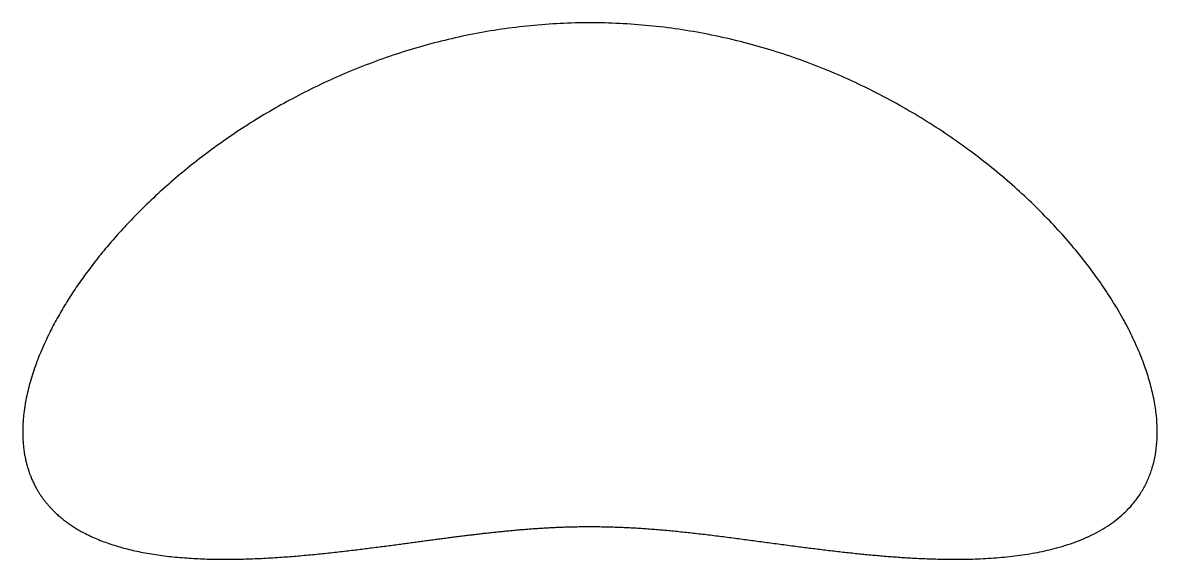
# Model space of a CAD drawing. Header units: millimetres. Extents: x 0.8 to 39.2, y 14.9 to 33.
import ezdxf

# ---------------------------------------------------------------- set-up
doc = ezdxf.new("R2010")
doc.units = ezdxf.units.MM
doc.layers.get('0').update_dxf_attribs({"linetype": 'CONTINUOUS'})

msp = doc.modelspace()

# ---------------------------------------------------------------- linework, layer by layer
msp.add_open_spline([(1, 18), (0.876, 18.418), (0.743, 19.325), (0.903, 20.889), (1.878, 23.299), (4.325, 26.5), (7.849, 29.471), (12.212, 31.792), (17.112, 33.109), (22.212, 33.195), (27.159, 32.032), (31.612, 29.826), (35.263, 26.918), (37.865, 23.723), (39.252, 20.664), (39.369, 18.102), (38.294, 16.276), (36.272, 15.222), (33.651, 14.823), (30.795, 14.884), (28.014, 15.181), (25.472, 15.539), (23.199, 15.841), (21.128, 16.014), (19.138, 16.026), (17.086, 15.873), (14.845, 15.585), (12.34, 15.228), (9.585, 14.914), (6.723, 14.81), (4.05, 15.134), (2.352, 15.901), (1.486, 16.819), (1.124, 17.582), (1, 18)], degree=5)

doc.saveas('drawing.dxf')
